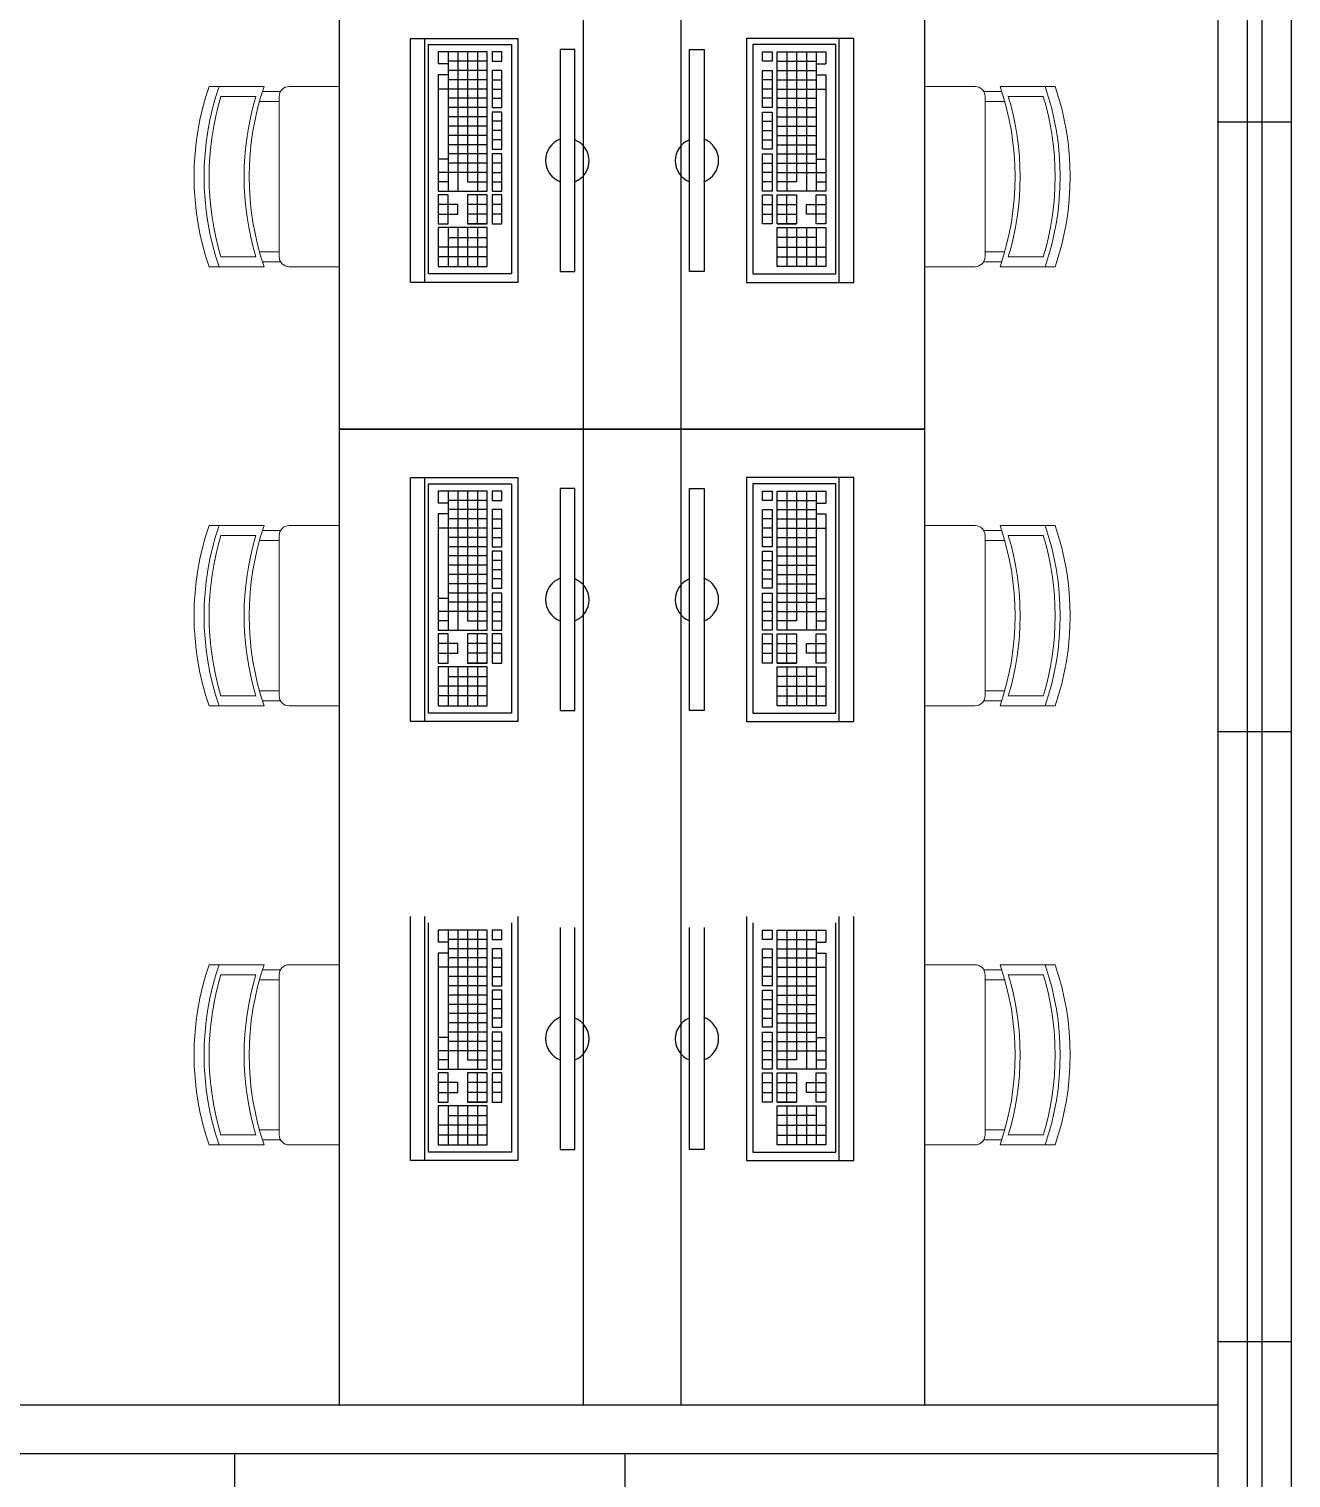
# Model space of a CAD drawing. Header units: millimetres. Extents: x 7034 to 7235, y -465 to -380.
# Drawn here: x 7098.594 to 7101.179, y -390.597 to -387.627 of the extents above; entities that cross this region are included whole.
import ezdxf

# ---------------------------------------------------------------- set-up
doc = ezdxf.new("R2010")
doc.units = ezdxf.units.MM
doc.header["$LTSCALE"] = 0.005
doc.linetypes.add('CONTINUO', pattern=[0])
doc.layers.get('0').update_dxf_attribs({"linetype": 'CONTINUO'})
doc.layers.add('0-LAYOUT', color=250, linetype='Continuous', lineweight=25)
doc.layers.add('ARQ-PEITORIAL', color=4, linetype='Continuous')
doc.layers.add('ARQ_ESQUADRIA', color=5, linetype='Continuous')

# ---------------------------------------------------------------- blocks, each defined once
blk = doc.blocks.new('vafres')
at = {"lineweight": 13, "ltscale": 0.2}
for p, q in [((2157.847, 914.6481), (2157.847, 914.5352)), ((2158.2163, 914.6481), (2158.2163, 914.5352)), ((2157.8675, 914.5521), (2157.8675, 914.6239)), ((2158.1958, 914.5521), (2158.1958, 914.6239)), ((2157.8573, 914.5386), (2157.8573, 914.5017)), ((2157.8778, 914.5044), (2157.8778, 914.5455)), ((2158.1856, 914.5044), (2158.1856, 914.5448)), ((2158.2061, 914.5386), (2158.2061, 914.5017)), ((2158.1958, 914.5044), (2157.8675, 914.5044)), ((2157.847, 914.4839), (2157.847, 914.3813)), ((2158.2163, 914.4839), (2158.2163, 914.3813))]:
    blk.add_line(p, q, dxfattribs=at)
for centre, radius, start, end in [((2158.0317, 914.1094), 0.5694, 71.0753, 108.9246), ((2158.0317, 914.0889), 0.5694, 71.0753, 108.9246), ((2158.0317, 914.0787), 0.5694, 73.2016, 106.7984), ((2158.0317, 914.0787), 0.5694, 73.2016, 106.7984), ((2158.0317, 913.9966), 0.5694, 71.0753, 108.9246), ((2158.0317, 914.0069), 0.5694, 73.2016, 106.7984), ((2157.8675, 914.4839), 0.0205, 90, 180), ((2158.1958, 914.4839), 0.0205, 360, 90)]:
    blk.add_arc(centre, radius, start, end, dxfattribs=at)

msp = doc.modelspace()

# ---------------------------------------------------------------- linework, layer by layer
at = {"layer": '0-LAYOUT'}
for p, q in [((7099.7293, -386.6469), (7099.7293, -390.4469)), ((7099.9293, -386.6469), (7099.9293, -390.4469)), ((7099.3749, -388.1463), (7099.3749, -387.6463)), ((7099.3749, -387.6463), (7099.4049, -387.6463)), ((7099.4049, -387.6463), (7099.5949, -387.6463)), ((7099.4049, -388.1463), (7099.4049, -387.6463)), ((7099.4122, -387.659), (7099.5822, -387.659)), ((7099.4122, -388.129), (7099.4122, -387.659)), ((7099.5822, -387.659), (7099.5822, -388.129)), ((7099.5949, -387.6463), (7099.5949, -388.1463)), ((7099.682, -387.6686), (7099.682, -388.1238)), ((7099.712, -387.6686), (7099.682, -387.6686)), ((7099.712, -388.1238), (7099.712, -387.6686)), ((7099.9466, -388.1238), (7099.9466, -387.6686)), ((7099.9466, -387.6686), (7099.9766, -387.6686)), ((7099.9766, -387.6686), (7099.9766, -388.1238)), ((7100.0637, -387.6463), (7100.0637, -388.1463)), ((7100.2537, -387.6463), (7100.0637, -387.6463)), ((7100.0764, -387.659), (7100.0764, -388.129)), ((7100.2464, -387.659), (7100.0764, -387.659)), ((7100.2464, -388.129), (7100.2464, -387.659)), ((7100.2537, -388.1463), (7100.2537, -387.6463)), ((7100.2837, -387.6463), (7100.2537, -387.6463)), ((7100.2837, -388.1463), (7100.2837, -387.6463)), ((7099.4322, -387.674), (7099.4322, -387.6985)), ((7099.5322, -387.674), (7099.4322, -387.674)), ((7099.4522, -387.6985), (7099.4322, -387.6985)), ((7099.4522, -387.674), (7099.4522, -387.959)), ((7099.5322, -387.693), (7099.4522, -387.693)), ((7099.4722, -387.674), (7099.4722, -387.959)), ((7099.4922, -387.674), (7099.4922, -387.94)), ((7099.5122, -387.674), (7099.5122, -387.959)), ((7099.5322, -387.959), (7099.5322, -387.674)), ((7099.5422, -387.674), (7099.5422, -387.693)), ((7099.5622, -387.674), (7099.5422, -387.674)), ((7099.5422, -387.693), (7099.5622, -387.693)), ((7099.5622, -387.693), (7099.5622, -387.674)), ((7100.0964, -387.693), (7100.0964, -387.674)), ((7100.0964, -387.674), (7100.1164, -387.674)), ((7100.1164, -387.693), (7100.0964, -387.693)), ((7100.1164, -387.674), (7100.1164, -387.693)), ((7100.1264, -387.959), (7100.1264, -387.674)), ((7100.1264, -387.674), (7100.2264, -387.674)), ((7100.1264, -387.693), (7100.2064, -387.693)), ((7100.1464, -387.674), (7100.1464, -387.959)), ((7100.1664, -387.674), (7100.1664, -387.94)), ((7100.1864, -387.674), (7100.1864, -387.959)), ((7100.2064, -387.674), (7100.2064, -387.959)), ((7100.2064, -387.6985), (7100.2264, -387.6985)), ((7100.2264, -387.674), (7100.2264, -387.6985)), ((7099.4522, -387.7209), (7099.4322, -387.7209)), ((7099.4322, -387.7209), (7099.4322, -387.959)), ((7099.5322, -387.712), (7099.4522, -387.712)), ((7099.5322, -387.731), (7099.4522, -387.731)), ((7099.5422, -387.712), (7099.5422, -387.788)), ((7099.5622, -387.712), (7099.5422, -387.712)), ((7099.5422, -387.731), (7099.5622, -387.731)), ((7099.5622, -387.788), (7099.5622, -387.712)), ((7100.0964, -387.788), (7100.0964, -387.712)), ((7100.0964, -387.712), (7100.1164, -387.712)), ((7100.1164, -387.731), (7100.0964, -387.731)), ((7100.1164, -387.712), (7100.1164, -387.788)), ((7100.1264, -387.712), (7100.2064, -387.712)), ((7100.1264, -387.731), (7100.2064, -387.731)), ((7100.2064, -387.7209), (7100.2264, -387.7209)), ((7100.2264, -387.7209), (7100.2264, -387.959)), ((7099.5322, -387.75), (7099.4322, -387.75)), ((7099.5422, -387.75), (7099.5622, -387.75)), ((7100.1164, -387.75), (7100.0964, -387.75)), ((7100.1264, -387.75), (7100.2264, -387.75)), ((7099.5322, -387.769), (7099.4522, -387.769)), ((7099.5322, -387.788), (7099.4522, -387.788)), ((7099.5422, -387.769), (7099.5622, -387.769)), ((7099.5422, -387.788), (7099.5622, -387.788)), ((7100.1164, -387.769), (7100.0964, -387.769)), ((7100.1164, -387.788), (7100.0964, -387.788)), ((7100.1264, -387.769), (7100.2064, -387.769)), ((7100.1264, -387.788), (7100.2064, -387.788)), ((7099.5322, -387.807), (7099.4522, -387.807)), ((7099.5422, -387.7971), (7099.5422, -387.8731)), ((7099.5622, -387.7971), (7099.5422, -387.7971)), ((7099.5622, -387.8161), (7099.5422, -387.8161)), ((7099.5622, -387.8731), (7099.5622, -387.7971)), ((7100.0964, -387.8731), (7100.0964, -387.7971)), ((7100.0964, -387.7971), (7100.1164, -387.7971)), ((7100.0964, -387.8161), (7100.1164, -387.8161)), ((7100.1164, -387.7971), (7100.1164, -387.8731)), ((7100.1264, -387.807), (7100.2064, -387.807)), ((7099.5322, -387.826), (7099.4522, -387.826)), ((7099.5322, -387.845), (7099.4522, -387.845)), ((7099.5622, -387.8351), (7099.5422, -387.8351)), ((7100.0964, -387.8351), (7100.1164, -387.8351)), ((7100.1264, -387.826), (7100.2064, -387.826)), ((7100.1264, -387.845), (7100.2064, -387.845)), ((7099.5322, -387.864), (7099.4522, -387.864)), ((7099.5622, -387.8541), (7099.5422, -387.8541)), ((7099.5422, -387.8731), (7099.5622, -387.8731)), ((7100.0964, -387.8541), (7100.1164, -387.8541)), ((7100.1164, -387.8731), (7100.0964, -387.8731)), ((7100.1264, -387.864), (7100.2064, -387.864)), ((7099.4522, -387.8939), (7099.4322, -387.8939)), ((7099.5322, -387.883), (7099.4522, -387.883)), ((7099.5322, -387.902), (7099.4522, -387.902)), ((7099.5422, -387.883), (7099.5422, -387.959)), ((7099.5622, -387.883), (7099.5422, -387.883)), ((7099.5622, -387.902), (7099.5422, -387.902)), ((7099.5622, -387.959), (7099.5622, -387.883)), ((7100.0964, -387.959), (7100.0964, -387.883)), ((7100.0964, -387.883), (7100.1164, -387.883)), ((7100.0964, -387.902), (7100.1164, -387.902)), ((7100.1164, -387.883), (7100.1164, -387.959)), ((7100.1264, -387.883), (7100.2064, -387.883)), ((7100.1264, -387.902), (7100.2064, -387.902)), ((7100.2064, -387.8939), (7100.2264, -387.8939)), ((7099.5322, -387.921), (7099.4322, -387.921)), ((7099.4522, -387.94), (7099.4322, -387.94)), ((7099.4922, -387.94), (7099.5322, -387.94)), ((7099.5422, -387.921), (7099.5622, -387.921)), ((7099.5422, -387.94), (7099.5622, -387.94)), ((7100.1164, -387.921), (7100.0964, -387.921)), ((7100.1164, -387.94), (7100.0964, -387.94)), ((7100.1264, -387.921), (7100.2264, -387.921)), ((7100.1664, -387.94), (7100.1264, -387.94)), ((7100.2064, -387.94), (7100.2264, -387.94)), ((7099.4322, -387.959), (7099.5322, -387.959)), ((7099.4322, -387.9665), (7099.4322, -388.0265)), ((7099.4522, -387.9665), (7099.4322, -387.9665)), ((7099.4522, -388.0265), (7099.4522, -387.9665)), ((7099.4922, -387.9665), (7099.4922, -388.0265)), ((7099.5322, -387.9665), (7099.4922, -387.9665)), ((7099.5122, -388.0265), (7099.5122, -387.9665)), ((7099.5322, -388.0265), (7099.5322, -387.9665)), ((7099.5422, -387.959), (7099.5622, -387.959)), ((7099.5422, -387.9665), (7099.5422, -388.0265)), ((7099.5622, -387.9665), (7099.5422, -387.9665)), ((7099.5622, -388.0265), (7099.5622, -387.9665)), ((7100.1164, -387.959), (7100.0964, -387.959)), ((7100.0964, -388.0265), (7100.0964, -387.9665)), ((7100.0964, -387.9665), (7100.1164, -387.9665)), ((7100.1164, -387.9665), (7100.1164, -388.0265)), ((7100.2264, -387.959), (7100.1264, -387.959)), ((7100.1264, -388.0265), (7100.1264, -387.9665)), ((7100.1264, -387.9665), (7100.1664, -387.9665)), ((7100.1464, -388.0265), (7100.1464, -387.9665)), ((7100.1664, -387.9665), (7100.1664, -388.0265)), ((7100.2064, -387.9665), (7100.2264, -387.9665)), ((7100.2064, -388.0265), (7100.2064, -387.9665)), ((7100.2264, -387.9665), (7100.2264, -388.0265)), ((7099.4722, -387.9865), (7099.4322, -387.9865)), ((7099.4722, -388.0065), (7099.4722, -387.9865)), ((7099.5322, -387.9865), (7099.4922, -387.9865)), ((7099.5622, -387.9865), (7099.5422, -387.9865)), ((7100.0964, -387.9865), (7100.1164, -387.9865)), ((7100.1264, -387.9865), (7100.1664, -387.9865)), ((7100.1864, -388.0065), (7100.1864, -387.9865)), ((7100.1864, -387.9865), (7100.2264, -387.9865)), ((7099.4322, -388.0065), (7099.4722, -388.0065)), ((7099.4322, -388.0265), (7099.4522, -388.0265)), ((7099.5322, -388.0065), (7099.4922, -388.0065)), ((7099.4922, -388.0265), (7099.5322, -388.0265)), ((7099.5322, -388.0265), (7099.4922, -388.0265)), ((7099.5622, -388.0065), (7099.5422, -388.0065)), ((7099.5422, -388.0265), (7099.5622, -388.0265)), ((7100.0964, -388.0065), (7100.1164, -388.0065)), ((7100.1164, -388.0265), (7100.0964, -388.0265)), ((7100.1264, -388.0065), (7100.1664, -388.0065)), ((7100.1664, -388.0265), (7100.1264, -388.0265)), ((7100.1264, -388.0265), (7100.1664, -388.0265)), ((7100.2264, -388.0065), (7100.1864, -388.0065)), ((7100.2264, -388.0265), (7100.2064, -388.0265)), ((7099.4322, -388.034), (7099.4322, -388.114)), ((7099.5322, -388.034), (7099.4322, -388.034)), ((7099.4522, -388.034), (7099.4522, -388.114)), ((7099.4522, -388.054), (7099.5322, -388.054)), ((7099.4722, -388.034), (7099.4722, -388.114)), ((7099.4922, -388.034), (7099.4922, -388.114)), ((7099.5122, -388.034), (7099.5122, -388.114)), ((7099.5322, -388.114), (7099.5322, -388.034)), ((7100.1264, -388.114), (7100.1264, -388.034)), ((7100.1264, -388.034), (7100.2264, -388.034)), ((7100.2064, -388.054), (7100.1264, -388.054)), ((7100.1464, -388.034), (7100.1464, -388.114)), ((7100.1664, -388.034), (7100.1664, -388.114)), ((7100.1864, -388.034), (7100.1864, -388.114)), ((7100.2064, -388.034), (7100.2064, -388.114)), ((7100.2264, -388.034), (7100.2264, -388.114)), ((7099.5322, -388.074), (7099.4322, -388.074)), ((7100.1264, -388.074), (7100.2264, -388.074)), ((7099.5322, -388.094), (7099.4322, -388.094)), ((7099.4322, -388.114), (7099.5322, -388.114)), ((7100.1264, -388.094), (7100.2264, -388.094)), ((7100.2264, -388.114), (7100.1264, -388.114)), ((7099.4049, -388.1463), (7099.3749, -388.1463)), ((7099.5949, -388.1463), (7099.4049, -388.1463)), ((7099.5822, -388.129), (7099.4122, -388.129)), ((7099.682, -388.1238), (7099.712, -388.1238)), ((7099.9766, -388.1238), (7099.9466, -388.1238)), ((7100.0637, -388.1463), (7100.2537, -388.1463)), ((7100.0764, -388.129), (7100.2464, -388.129)), ((7100.2537, -388.1463), (7100.2837, -388.1463)), ((7099.3749, -389.0463), (7099.3749, -388.5463)), ((7099.3749, -388.5463), (7099.4049, -388.5463)), ((7099.4049, -388.5463), (7099.5949, -388.5463)), ((7099.4049, -389.0463), (7099.4049, -388.5463)), ((7099.4122, -388.559), (7099.5822, -388.559)), ((7099.4122, -389.029), (7099.4122, -388.559)), ((7099.5822, -388.559), (7099.5822, -389.029)), ((7099.5949, -388.5463), (7099.5949, -389.0463)), ((7100.0637, -388.5463), (7100.0637, -389.0463)), ((7100.2537, -388.5463), (7100.0637, -388.5463)), ((7100.0764, -388.559), (7100.0764, -389.029)), ((7100.2464, -388.559), (7100.0764, -388.559)), ((7100.2464, -389.029), (7100.2464, -388.559)), ((7100.2537, -389.0463), (7100.2537, -388.5463)), ((7100.2837, -388.5463), (7100.2537, -388.5463)), ((7100.2837, -389.0463), (7100.2837, -388.5463)), ((7099.4322, -388.574), (7099.4322, -388.5985)), ((7099.5322, -388.574), (7099.4322, -388.574)), ((7099.4522, -388.574), (7099.4522, -388.859)), ((7099.5322, -388.593), (7099.4522, -388.593)), ((7099.4722, -388.574), (7099.4722, -388.859)), ((7099.4922, -388.574), (7099.4922, -388.84)), ((7099.5122, -388.574), (7099.5122, -388.859)), ((7099.5322, -388.859), (7099.5322, -388.574)), ((7099.5422, -388.574), (7099.5422, -388.593)), ((7099.5622, -388.574), (7099.5422, -388.574)), ((7099.5422, -388.593), (7099.5622, -388.593)), ((7099.5622, -388.593), (7099.5622, -388.574)), ((7099.682, -388.5686), (7099.682, -389.0238)), ((7099.712, -388.5686), (7099.682, -388.5686)), ((7099.712, -389.0238), (7099.712, -388.5686)), ((7099.9466, -389.0238), (7099.9466, -388.5686)), ((7099.9466, -388.5686), (7099.9766, -388.5686)), ((7099.9766, -388.5686), (7099.9766, -389.0238)), ((7100.0964, -388.593), (7100.0964, -388.574)), ((7100.0964, -388.574), (7100.1164, -388.574)), ((7100.1164, -388.593), (7100.0964, -388.593)), ((7100.1164, -388.574), (7100.1164, -388.593)), ((7100.1264, -388.859), (7100.1264, -388.574)), ((7100.1264, -388.574), (7100.2264, -388.574)), ((7100.1264, -388.593), (7100.2064, -388.593)), ((7100.1464, -388.574), (7100.1464, -388.859)), ((7100.1664, -388.574), (7100.1664, -388.84)), ((7100.1864, -388.574), (7100.1864, -388.859)), ((7100.2064, -388.574), (7100.2064, -388.859)), ((7100.2264, -388.574), (7100.2264, -388.5985)), ((7099.4522, -388.5985), (7099.4322, -388.5985)), ((7099.4522, -388.6209), (7099.4322, -388.6209)), ((7099.4322, -388.6209), (7099.4322, -388.859)), ((7099.5322, -388.612), (7099.4522, -388.612)), ((7099.5422, -388.612), (7099.5422, -388.688)), ((7099.5622, -388.612), (7099.5422, -388.612)), ((7099.5622, -388.688), (7099.5622, -388.612)), ((7100.0964, -388.688), (7100.0964, -388.612)), ((7100.0964, -388.612), (7100.1164, -388.612)), ((7100.1164, -388.612), (7100.1164, -388.688)), ((7100.1264, -388.612), (7100.2064, -388.612)), ((7100.2064, -388.5985), (7100.2264, -388.5985)), ((7100.2064, -388.6209), (7100.2264, -388.6209)), ((7100.2264, -388.6209), (7100.2264, -388.859)), ((7099.5322, -388.65), (7099.4322, -388.65)), ((7099.5322, -388.631), (7099.4522, -388.631)), ((7099.5422, -388.631), (7099.5622, -388.631)), ((7099.5422, -388.65), (7099.5622, -388.65)), ((7100.1164, -388.631), (7100.0964, -388.631)), ((7100.1164, -388.65), (7100.0964, -388.65)), ((7100.1264, -388.631), (7100.2064, -388.631)), ((7100.1264, -388.65), (7100.2264, -388.65)), ((7099.5322, -388.669), (7099.4522, -388.669)), ((7099.5422, -388.669), (7099.5622, -388.669)), ((7100.1164, -388.669), (7100.0964, -388.669)), ((7100.1264, -388.669), (7100.2064, -388.669)), ((7099.5322, -388.688), (7099.4522, -388.688)), ((7099.5322, -388.707), (7099.4522, -388.707)), ((7099.5422, -388.688), (7099.5622, -388.688)), ((7099.5422, -388.6971), (7099.5422, -388.7731)), ((7099.5622, -388.6971), (7099.5422, -388.6971)), ((7099.5622, -388.7731), (7099.5622, -388.6971)), ((7100.1164, -388.688), (7100.0964, -388.688)), ((7100.0964, -388.7731), (7100.0964, -388.6971)), ((7100.0964, -388.6971), (7100.1164, -388.6971)), ((7100.1164, -388.6971), (7100.1164, -388.7731)), ((7100.1264, -388.688), (7100.2064, -388.688)), ((7100.1264, -388.707), (7100.2064, -388.707)), ((7099.5322, -388.726), (7099.4522, -388.726)), ((7099.5622, -388.7161), (7099.5422, -388.7161)), ((7099.5622, -388.7351), (7099.5422, -388.7351)), ((7100.0964, -388.7161), (7100.1164, -388.7161)), ((7100.0964, -388.7351), (7100.1164, -388.7351)), ((7100.1264, -388.726), (7100.2064, -388.726)), ((7099.5322, -388.745), (7099.4522, -388.745)), ((7099.5322, -388.764), (7099.4522, -388.764)), ((7099.5622, -388.7541), (7099.5422, -388.7541)), ((7100.0964, -388.7541), (7100.1164, -388.7541)), ((7100.1264, -388.745), (7100.2064, -388.745)), ((7100.1264, -388.764), (7100.2064, -388.764)), ((7099.4522, -388.7939), (7099.4322, -388.7939)), ((7099.5322, -388.783), (7099.4522, -388.783)), ((7099.5422, -388.7731), (7099.5622, -388.7731)), ((7099.5422, -388.783), (7099.5422, -388.859)), ((7099.5622, -388.783), (7099.5422, -388.783)), ((7099.5622, -388.859), (7099.5622, -388.783)), ((7100.1164, -388.7731), (7100.0964, -388.7731)), ((7100.0964, -388.859), (7100.0964, -388.783)), ((7100.0964, -388.783), (7100.1164, -388.783)), ((7100.1164, -388.783), (7100.1164, -388.859)), ((7100.1264, -388.783), (7100.2064, -388.783)), ((7100.2064, -388.7939), (7100.2264, -388.7939)), ((7099.5322, -388.821), (7099.4322, -388.821)), ((7099.5322, -388.802), (7099.4522, -388.802)), ((7099.5622, -388.802), (7099.5422, -388.802)), ((7099.5422, -388.821), (7099.5622, -388.821)), ((7100.0964, -388.802), (7100.1164, -388.802)), ((7100.1164, -388.821), (7100.0964, -388.821)), ((7100.1264, -388.802), (7100.2064, -388.802)), ((7100.1264, -388.821), (7100.2264, -388.821)), ((7099.4522, -388.84), (7099.4322, -388.84)), ((7099.4322, -388.859), (7099.5322, -388.859)), ((7099.4922, -388.84), (7099.5322, -388.84)), ((7099.5422, -388.84), (7099.5622, -388.84)), ((7099.5422, -388.859), (7099.5622, -388.859)), ((7100.1164, -388.84), (7100.0964, -388.84)), ((7100.1164, -388.859), (7100.0964, -388.859)), ((7100.1664, -388.84), (7100.1264, -388.84)), ((7100.2264, -388.859), (7100.1264, -388.859)), ((7100.2064, -388.84), (7100.2264, -388.84)), ((7099.4322, -388.8665), (7099.4322, -388.9265)), ((7099.4522, -388.8665), (7099.4322, -388.8665)), ((7099.4722, -388.8865), (7099.4322, -388.8865)), ((7099.4522, -388.9265), (7099.4522, -388.8665)), ((7099.4722, -388.9065), (7099.4722, -388.8865)), ((7099.4922, -388.8665), (7099.4922, -388.9265)), ((7099.5322, -388.8665), (7099.4922, -388.8665)), ((7099.5322, -388.8865), (7099.4922, -388.8865)), ((7099.5122, -388.9265), (7099.5122, -388.8665)), ((7099.5322, -388.9265), (7099.5322, -388.8665)), ((7099.5422, -388.8665), (7099.5422, -388.9265)), ((7099.5622, -388.8665), (7099.5422, -388.8665)), ((7099.5622, -388.8865), (7099.5422, -388.8865)), ((7099.5622, -388.9265), (7099.5622, -388.8665)), ((7100.0964, -388.9265), (7100.0964, -388.8665)), ((7100.0964, -388.8665), (7100.1164, -388.8665)), ((7100.0964, -388.8865), (7100.1164, -388.8865)), ((7100.1164, -388.8665), (7100.1164, -388.9265)), ((7100.1264, -388.9265), (7100.1264, -388.8665)), ((7100.1264, -388.8665), (7100.1664, -388.8665)), ((7100.1264, -388.8865), (7100.1664, -388.8865)), ((7100.1464, -388.9265), (7100.1464, -388.8665)), ((7100.1664, -388.8665), (7100.1664, -388.9265)), ((7100.1864, -388.9065), (7100.1864, -388.8865)), ((7100.1864, -388.8865), (7100.2264, -388.8865)), ((7100.2064, -388.8665), (7100.2264, -388.8665)), ((7100.2064, -388.9265), (7100.2064, -388.8665)), ((7100.2264, -388.8665), (7100.2264, -388.9265)), ((7099.4322, -388.9065), (7099.4722, -388.9065)), ((7099.5322, -388.9065), (7099.4922, -388.9065)), ((7099.5622, -388.9065), (7099.5422, -388.9065)), ((7100.0964, -388.9065), (7100.1164, -388.9065)), ((7100.1264, -388.9065), (7100.1664, -388.9065)), ((7100.2264, -388.9065), (7100.1864, -388.9065)), ((7099.4322, -388.9265), (7099.4522, -388.9265)), ((7099.4322, -388.934), (7099.4322, -389.014)), ((7099.5322, -388.934), (7099.4322, -388.934)), ((7099.4522, -388.934), (7099.4522, -389.014)), ((7099.4722, -388.934), (7099.4722, -389.014)), ((7099.4922, -388.9265), (7099.5322, -388.9265)), ((7099.5322, -388.9265), (7099.4922, -388.9265)), ((7099.4922, -388.934), (7099.4922, -389.014)), ((7099.5122, -388.934), (7099.5122, -389.014)), ((7099.5322, -389.014), (7099.5322, -388.934)), ((7099.5422, -388.9265), (7099.5622, -388.9265)), ((7100.1164, -388.9265), (7100.0964, -388.9265)), ((7100.1664, -388.9265), (7100.1264, -388.9265)), ((7100.1264, -388.9265), (7100.1664, -388.9265)), ((7100.1264, -389.014), (7100.1264, -388.934)), ((7100.1264, -388.934), (7100.2264, -388.934)), ((7100.1464, -388.934), (7100.1464, -389.014)), ((7100.1664, -388.934), (7100.1664, -389.014)), ((7100.1864, -388.934), (7100.1864, -389.014)), ((7100.2264, -388.9265), (7100.2064, -388.9265)), ((7100.2064, -388.934), (7100.2064, -389.014)), ((7100.2264, -388.934), (7100.2264, -389.014)), ((7099.5322, -388.974), (7099.4322, -388.974)), ((7099.4522, -388.954), (7099.5322, -388.954)), ((7100.2064, -388.954), (7100.1264, -388.954)), ((7100.1264, -388.974), (7100.2264, -388.974)), ((7099.5322, -388.994), (7099.4322, -388.994)), ((7100.1264, -388.994), (7100.2264, -388.994)), ((7099.5822, -389.029), (7099.4122, -389.029)), ((7099.4322, -389.014), (7099.5322, -389.014)), ((7099.682, -389.0238), (7099.712, -389.0238)), ((7099.9766, -389.0238), (7099.9466, -389.0238)), ((7100.0764, -389.029), (7100.2464, -389.029)), ((7100.2264, -389.014), (7100.1264, -389.014)), ((7099.4049, -389.0463), (7099.3749, -389.0463)), ((7099.5949, -389.0463), (7099.4049, -389.0463)), ((7100.0637, -389.0463), (7100.2537, -389.0463)), ((7100.2537, -389.0463), (7100.2837, -389.0463)), ((7099.3749, -389.9463), (7099.3749, -389.4463)), ((7099.4049, -389.9463), (7099.4049, -389.4463)), ((7099.5949, -389.4463), (7099.5949, -389.9463)), ((7100.0637, -389.4463), (7100.0637, -389.9463)), ((7100.2537, -389.9463), (7100.2537, -389.4463)), ((7100.2837, -389.9463), (7100.2837, -389.4463)), ((7099.4122, -389.929), (7099.4122, -389.459)), ((7099.4322, -389.474), (7099.4322, -389.4985)), ((7099.5322, -389.474), (7099.4322, -389.474)), ((7099.4522, -389.474), (7099.4522, -389.759)), ((7099.4722, -389.474), (7099.4722, -389.759)), ((7099.4922, -389.474), (7099.4922, -389.74)), ((7099.5122, -389.474), (7099.5122, -389.759)), ((7099.5322, -389.759), (7099.5322, -389.474)), ((7099.5422, -389.474), (7099.5422, -389.493)), ((7099.5622, -389.474), (7099.5422, -389.474)), ((7099.5622, -389.493), (7099.5622, -389.474)), ((7099.5822, -389.459), (7099.5822, -389.929)), ((7099.682, -389.4686), (7099.682, -389.9238)), ((7099.712, -389.9238), (7099.712, -389.4686)), ((7099.9466, -389.9238), (7099.9466, -389.4686)), ((7099.9766, -389.4686), (7099.9766, -389.9238)), ((7100.0764, -389.459), (7100.0764, -389.929)), ((7100.0964, -389.493), (7100.0964, -389.474)), ((7100.0964, -389.474), (7100.1164, -389.474)), ((7100.1164, -389.474), (7100.1164, -389.493)), ((7100.1264, -389.759), (7100.1264, -389.474)), ((7100.1264, -389.474), (7100.2264, -389.474)), ((7100.1464, -389.474), (7100.1464, -389.759)), ((7100.1664, -389.474), (7100.1664, -389.74)), ((7100.1864, -389.474), (7100.1864, -389.759)), ((7100.2064, -389.474), (7100.2064, -389.759)), ((7100.2264, -389.474), (7100.2264, -389.4985)), ((7100.2464, -389.929), (7100.2464, -389.459)), ((7099.4522, -389.4985), (7099.4322, -389.4985)), ((7099.5322, -389.493), (7099.4522, -389.493)), ((7099.5322, -389.512), (7099.4522, -389.512)), ((7099.5422, -389.493), (7099.5622, -389.493)), ((7099.5422, -389.512), (7099.5422, -389.588)), ((7099.5622, -389.512), (7099.5422, -389.512)), ((7099.5622, -389.588), (7099.5622, -389.512)), ((7100.1164, -389.493), (7100.0964, -389.493)), ((7100.0964, -389.588), (7100.0964, -389.512)), ((7100.0964, -389.512), (7100.1164, -389.512)), ((7100.1164, -389.512), (7100.1164, -389.588)), ((7100.1264, -389.493), (7100.2064, -389.493)), ((7100.1264, -389.512), (7100.2064, -389.512)), ((7100.2064, -389.4985), (7100.2264, -389.4985)), ((7099.4522, -389.5209), (7099.4322, -389.5209)), ((7099.4322, -389.5209), (7099.4322, -389.759)), ((7099.5322, -389.531), (7099.4522, -389.531)), ((7099.5422, -389.531), (7099.5622, -389.531)), ((7100.1164, -389.531), (7100.0964, -389.531)), ((7100.1264, -389.531), (7100.2064, -389.531)), ((7100.2064, -389.5209), (7100.2264, -389.5209)), ((7100.2264, -389.5209), (7100.2264, -389.759)), ((7099.5322, -389.55), (7099.4322, -389.55)), ((7099.5322, -389.569), (7099.4522, -389.569)), ((7099.5422, -389.55), (7099.5622, -389.55)), ((7099.5422, -389.569), (7099.5622, -389.569)), ((7100.1164, -389.55), (7100.0964, -389.55)), ((7100.1164, -389.569), (7100.0964, -389.569)), ((7100.1264, -389.55), (7100.2264, -389.55)), ((7100.1264, -389.569), (7100.2064, -389.569)), ((7099.5322, -389.588), (7099.4522, -389.588)), ((7099.5422, -389.588), (7099.5622, -389.588)), ((7099.5422, -389.5971), (7099.5422, -389.6731)), ((7099.5622, -389.5971), (7099.5422, -389.5971)), ((7099.5622, -389.6731), (7099.5622, -389.5971)), ((7100.1164, -389.588), (7100.0964, -389.588)), ((7100.0964, -389.6731), (7100.0964, -389.5971)), ((7100.0964, -389.5971), (7100.1164, -389.5971)), ((7100.1164, -389.5971), (7100.1164, -389.6731)), ((7100.1264, -389.588), (7100.2064, -389.588)), ((7099.5322, -389.607), (7099.4522, -389.607)), ((7099.5322, -389.626), (7099.4522, -389.626)), ((7099.5622, -389.6161), (7099.5422, -389.6161)), ((7100.0964, -389.6161), (7100.1164, -389.6161)), ((7100.1264, -389.607), (7100.2064, -389.607)), ((7100.1264, -389.626), (7100.2064, -389.626)), ((7099.5322, -389.645), (7099.4522, -389.645)), ((7099.5622, -389.6351), (7099.5422, -389.6351)), ((7099.5622, -389.6541), (7099.5422, -389.6541)), ((7100.0964, -389.6351), (7100.1164, -389.6351)), ((7100.0964, -389.6541), (7100.1164, -389.6541)), ((7100.1264, -389.645), (7100.2064, -389.645)), ((7099.5322, -389.664), (7099.4522, -389.664)), ((7099.5322, -389.683), (7099.4522, -389.683)), ((7099.5422, -389.6731), (7099.5622, -389.6731)), ((7099.5422, -389.683), (7099.5422, -389.759)), ((7099.5622, -389.683), (7099.5422, -389.683)), ((7099.5622, -389.759), (7099.5622, -389.683)), ((7100.1164, -389.6731), (7100.0964, -389.6731)), ((7100.0964, -389.759), (7100.0964, -389.683)), ((7100.0964, -389.683), (7100.1164, -389.683)), ((7100.1164, -389.683), (7100.1164, -389.759)), ((7100.1264, -389.664), (7100.2064, -389.664)), ((7100.1264, -389.683), (7100.2064, -389.683)), ((7099.4522, -389.6939), (7099.4322, -389.6939)), ((7099.5322, -389.721), (7099.4322, -389.721)), ((7099.5322, -389.702), (7099.4522, -389.702)), ((7099.5622, -389.702), (7099.5422, -389.702)), ((7099.5422, -389.721), (7099.5622, -389.721)), ((7100.0964, -389.702), (7100.1164, -389.702)), ((7100.1164, -389.721), (7100.0964, -389.721)), ((7100.1264, -389.702), (7100.2064, -389.702)), ((7100.1264, -389.721), (7100.2264, -389.721)), ((7100.2064, -389.6939), (7100.2264, -389.6939)), ((7099.4522, -389.74), (7099.4322, -389.74)), ((7099.4922, -389.74), (7099.5322, -389.74)), ((7099.5422, -389.74), (7099.5622, -389.74)), ((7100.1164, -389.74), (7100.0964, -389.74)), ((7100.1664, -389.74), (7100.1264, -389.74)), ((7100.2064, -389.74), (7100.2264, -389.74)), ((7099.4322, -389.759), (7099.5322, -389.759)), ((7099.4322, -389.7665), (7099.4322, -389.8265)), ((7099.4522, -389.7665), (7099.4322, -389.7665)), ((7099.4522, -389.8265), (7099.4522, -389.7665)), ((7099.4922, -389.7665), (7099.4922, -389.8265)), ((7099.5322, -389.7665), (7099.4922, -389.7665)), ((7099.5122, -389.8265), (7099.5122, -389.7665)), ((7099.5322, -389.8265), (7099.5322, -389.7665)), ((7099.5422, -389.759), (7099.5622, -389.759)), ((7099.5422, -389.7665), (7099.5422, -389.8265)), ((7099.5622, -389.7665), (7099.5422, -389.7665)), ((7099.5622, -389.8265), (7099.5622, -389.7665)), ((7100.1164, -389.759), (7100.0964, -389.759)), ((7100.0964, -389.8265), (7100.0964, -389.7665)), ((7100.0964, -389.7665), (7100.1164, -389.7665)), ((7100.1164, -389.7665), (7100.1164, -389.8265)), ((7100.2264, -389.759), (7100.1264, -389.759)), ((7100.1264, -389.8265), (7100.1264, -389.7665)), ((7100.1264, -389.7665), (7100.1664, -389.7665)), ((7100.1464, -389.8265), (7100.1464, -389.7665)), ((7100.1664, -389.7665), (7100.1664, -389.8265)), ((7100.2064, -389.7665), (7100.2264, -389.7665)), ((7100.2064, -389.8265), (7100.2064, -389.7665)), ((7100.2264, -389.7665), (7100.2264, -389.8265)), ((7099.4722, -389.7865), (7099.4322, -389.7865)), ((7099.4322, -389.8065), (7099.4722, -389.8065)), ((7099.4722, -389.8065), (7099.4722, -389.7865)), ((7099.5322, -389.7865), (7099.4922, -389.7865)), ((7099.5322, -389.8065), (7099.4922, -389.8065)), ((7099.5622, -389.7865), (7099.5422, -389.7865)), ((7099.5622, -389.8065), (7099.5422, -389.8065)), ((7100.0964, -389.7865), (7100.1164, -389.7865)), ((7100.0964, -389.8065), (7100.1164, -389.8065)), ((7100.1264, -389.7865), (7100.1664, -389.7865)), ((7100.1264, -389.8065), (7100.1664, -389.8065)), ((7100.1864, -389.8065), (7100.1864, -389.7865)), ((7100.1864, -389.7865), (7100.2264, -389.7865)), ((7100.2264, -389.8065), (7100.1864, -389.8065)), ((7099.4322, -389.8265), (7099.4522, -389.8265)), ((7099.4322, -389.834), (7099.4322, -389.914)), ((7099.5322, -389.834), (7099.4322, -389.834)), ((7099.4522, -389.834), (7099.4522, -389.914)), ((7099.4722, -389.834), (7099.4722, -389.914)), ((7099.4922, -389.8265), (7099.5322, -389.8265)), ((7099.5322, -389.8265), (7099.4922, -389.8265)), ((7099.4922, -389.834), (7099.4922, -389.914)), ((7099.5122, -389.834), (7099.5122, -389.914)), ((7099.5322, -389.914), (7099.5322, -389.834)), ((7099.5422, -389.8265), (7099.5622, -389.8265)), ((7100.1164, -389.8265), (7100.0964, -389.8265)), ((7100.1664, -389.8265), (7100.1264, -389.8265)), ((7100.1264, -389.8265), (7100.1664, -389.8265)), ((7100.1264, -389.914), (7100.1264, -389.834)), ((7100.1264, -389.834), (7100.2264, -389.834)), ((7100.1464, -389.834), (7100.1464, -389.914)), ((7100.1664, -389.834), (7100.1664, -389.914)), ((7100.1864, -389.834), (7100.1864, -389.914)), ((7100.2264, -389.8265), (7100.2064, -389.8265)), ((7100.2064, -389.834), (7100.2064, -389.914)), ((7100.2264, -389.834), (7100.2264, -389.914)), ((7099.4522, -389.854), (7099.5322, -389.854)), ((7100.2064, -389.854), (7100.1264, -389.854)), ((7099.5322, -389.874), (7099.4322, -389.874)), ((7099.5322, -389.894), (7099.4322, -389.894)), ((7100.1264, -389.874), (7100.2264, -389.874)), ((7100.1264, -389.894), (7100.2264, -389.894)), ((7099.5822, -389.929), (7099.4122, -389.929)), ((7099.4322, -389.914), (7099.5322, -389.914)), ((7099.682, -389.9238), (7099.712, -389.9238)), ((7099.9766, -389.9238), (7099.9466, -389.9238)), ((7100.0764, -389.929), (7100.2464, -389.929)), ((7100.2264, -389.914), (7100.1264, -389.914)), ((7099.4049, -389.9463), (7099.3749, -389.9463)), ((7099.5949, -389.9463), (7099.4049, -389.9463)), ((7100.0637, -389.9463), (7100.2537, -389.9463)), ((7100.2537, -389.9463), (7100.2837, -389.9463))]:
    msp.add_line(p, q, dxfattribs=at)
at = {"layer": '0-LAYOUT', "linetype": 'ByBlock'}
for p, q in [((7099.0145, -390.5469), (7099.0145, -392.1469)), ((7099.8145, -390.5469), (7099.8145, -392.1469))]:
    msp.add_line(p, q, dxfattribs=at)
at = {"layer": '0-LAYOUT'}
for points in [[(7099.2293, -388.4469), (7100.4293, -388.4469), (7100.4293, -386.6469), (7099.2293, -386.6469)], [(7099.2293, -390.4469), (7100.4293, -390.4469), (7100.4293, -388.4469), (7099.2293, -388.4469)]]:
    msp.add_lwpolyline(points, close=True, dxfattribs=at)
for centre, radius, start, end in [((7099.6988, -387.8963), 0.0468, 110.9733, 249.0267), ((7099.6949, -387.897), 0.0462, 291.7976, 68.2024), ((7099.9637, -387.897), 0.0462, 111.7976, 248.2024), ((7099.9598, -387.8963), 0.0468, 290.9733, 69.0267), ((7099.6988, -388.7963), 0.0468, 110.9733, 249.0267), ((7099.6949, -388.797), 0.0462, 291.7976, 68.2024), ((7099.9637, -388.797), 0.0462, 111.7976, 248.2024), ((7099.9598, -388.7963), 0.0468, 290.9733, 69.0267), ((7099.6988, -389.6963), 0.0468, 110.9733, 249.0267), ((7099.6949, -389.697), 0.0462, 291.7976, 68.2024), ((7099.9637, -389.697), 0.0462, 111.7976, 248.2024), ((7099.9598, -389.6963), 0.0468, 290.9733, 69.0267)]:
    msp.add_arc(centre, radius, start, end, dxfattribs=at)
at = {"layer": 'ARQ-PEITORIAL'}
for p, q in [((7101.0293, -386.5669), (7101.0293, -391.5669)), ((7101.1793, -386.5669), (7101.1793, -391.5669)), ((7097.4216, -390.4469), (7101.0293, -390.4469)), ((7097.4193, -390.5469), (7101.0293, -390.5469))]:
    msp.add_line(p, q, dxfattribs=at)
at = {"layer": 'ARQ_ESQUADRIA'}
for p, q in [((7101.0893, -386.5669), (7101.0893, -391.5669)), ((7101.1193, -386.5669), (7101.1193, -391.5669)), ((7101.0293, -387.8169), (7101.1793, -387.8169)), ((7101.0293, -389.0669), (7101.1793, -389.0669)), ((7101.0293, -390.3169), (7101.1793, -390.3169))]:
    msp.add_line(p, q, dxfattribs=at)
for p in [(7101.0293, -387.8169), (7101.0293, -389.0669), (7101.0293, -390.3169)]:
    msp.add_point(p, dxfattribs=at)

# ---------------------------------------------------------------- block references
at = {"layer": '0-LAYOUT', "xscale": -1, "rotation": 90}
for p in [(8013.6106, 1770.1022), (8013.6106, 1769.2022), (8013.6106, 1768.3022)]:
    msp.add_blockref('vafres', p, dxfattribs=at)
at = {"layer": '0-LAYOUT', "rotation": 270}
for p in [(6186.048, 1770.1022), (6186.048, 1769.2022), (6186.048, 1768.3022)]:
    msp.add_blockref('vafres', p, dxfattribs=at)

doc.saveas('drawing.dxf')
